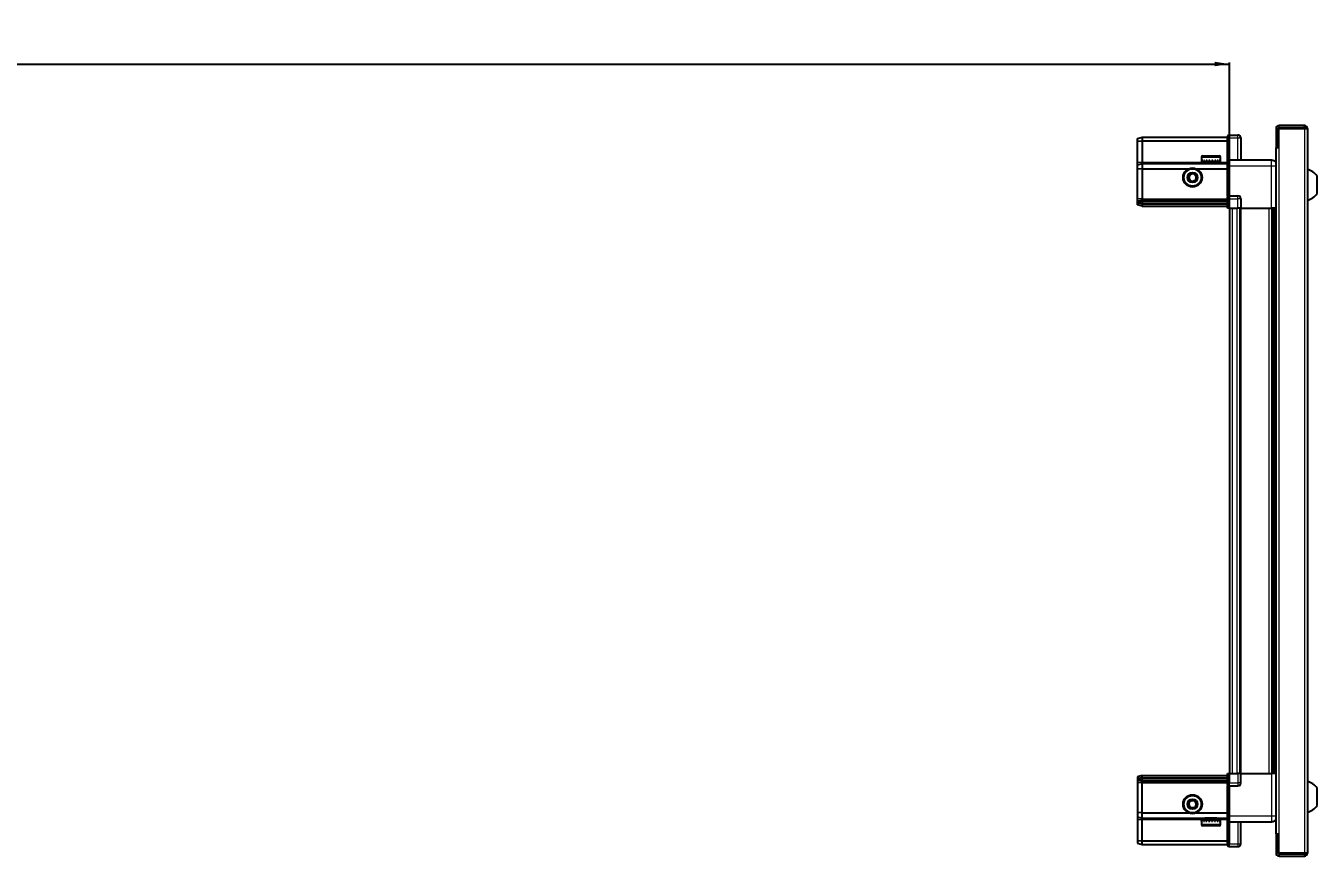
# Model space of a CAD drawing. Header units: millimetres. Extents: x 834 to 4868, y -1009 to 1864.
# Drawn here: x 2988 to 3870, y 1227 to 1794 of the extents above; entities that cross this region are included whole.
import ezdxf

# ---------------------------------------------------------------- set-up
doc = ezdxf.new("R2010")
doc.units = ezdxf.units.MM
doc.layers.add('FORMAT', color=7, linetype='Continuous')
doc.styles.add('SLDTEXTSTYLE0', font='TXT', dxfattribs={"width": 0.75})
doc.dimstyles.new('SLDDIMSTYLE0', dxfattribs={"dimtxt": 20, "dimasz": 10, "dimexe": 0, "dimexo": 0.0625, "dimgap": 5, "dimtad": 2, "dimdec": 1, "dimrnd": 1e-09, "dimzin": 12, "dimdsep": 46, "dimtxsty": 'SLDTEXTSTYLE0', "dimsah": 1, "dimcen": 0.09, "dimadec": 0, "dimazin": 3, "dimtfac": 1, "dimtofl": 0, "dimtmove": 0, "dimatfit": 3, "dimfxl": 0, "dimfrac": 2, "dimtolj": 1, "dimtzin": 12, "dimarcsym": 0})

# ---------------------------------------------------------------- blocks, each defined once
blk = doc.blocks.new('_D_4')
at = {"layer": 'FORMAT'}
for p, q in [((1910.07, 1669.77), (1910.07, 1769.26)), ((1910.07, 1768.26), (3810.07, 1768.26)), ((3810.07, 1669.77), (3810.07, 1769.26))]:
    blk.add_line(p, q, dxfattribs=at)
for points in [[(1910.07, 1768.26), (1920.07, 1766.72), (1920.07, 1769.8)], [(3810.07, 1768.26), (3800.07, 1769.8), (3800.07, 1766.72)]]:
    blk.add_solid(points, dxfattribs=at)
at = {"layer": 'FORMAT', "insert": (2830.51, 1794.04), "char_height": 20, "attachment_point": 1, "style": 'SLDTEXTSTYLE0'}
blk.add_mtext('1900', dxfattribs=at)

msp = doc.modelspace()

# ---------------------------------------------------------------- linework, layer by layer
at = {"color": 7, "linetype": 'Continuous', "lineweight": 25}
for p, q in [((3809.59, 1719.76), (3808.72, 1719.26)), ((3809.59, 1719.76), (3808.72, 1719.26)), ((3809.92, 1719.76), (3809.59, 1719.76)), ((3809.92, 1719.76), (3809.59, 1719.76)), ((3809.92, 1717.76), (3809.92, 1719.76)), ((3809.92, 1719.76), (3809.92, 1719.76)), ((3809.92, 1719.76), (3815.92, 1719.76)), ((3841.92, 1724.16), (3841.92, 1711.76)), ((3843.42, 1724.16), (3843.42, 1711.76)), ((3843.92, 1711.26), (3843.92, 1724.16)), ((3843.92, 1724.16), (3861.32, 1724.16)), ((3861.32, 1726.26), (3844.02, 1726.26)), ((3861.32, 1724.76), (3844.02, 1724.76)), ((3861.32, 1724.76), (3861.32, 1726.26)), ((3861.32, 1724.16), (3863.42, 1724.16)), ((3863.42, 1724.16), (3863.42, 1229.36)), ((3747.42, 1717.45), (3750.42, 1718.26)), ((3747.42, 1715.6), (3747.42, 1717.45)), ((3747.42, 1715.6), (3750.42, 1715.76)), ((3747.42, 1701.26), (3747.42, 1715.6)), ((3750.42, 1718.26), (3750.42, 1715.76)), ((3750.42, 1718.26), (3808.72, 1718.26)), ((3750.42, 1715.76), (3750.42, 1701.26)), ((3750.42, 1715.76), (3808.72, 1715.76)), ((3808.72, 1719.26), (3808.72, 1717.76)), ((3808.72, 1702.96), (3808.72, 1717.76)), ((3809.92, 1717.76), (3809.92, 1702.96)), ((3817.92, 1717.76), (3817.92, 1702.76)), ((3841.82, 1711.26), (3841.82, 1242.26)), ((3841.82, 1711.26), (3843.92, 1711.26)), ((3841.92, 1711.76), (3843.42, 1711.76)), ((3790.92, 1704.66), (3790.92, 1701.76)), ((3791.08, 1702.26), (3790.96, 1702.26)), ((3790.96, 1702.26), (3790.96, 1701.76)), ((3791.08, 1702.26), (3791.08, 1701.76)), ((3791.83, 1702.26), (3791.49, 1702.26)), ((3791.49, 1702.26), (3791.49, 1701.76)), ((3791.72, 1705.46), (3803.12, 1705.46)), ((3791.83, 1702.26), (3791.83, 1701.76)), ((3793.12, 1702.26), (3792.6, 1702.26)), ((3792.6, 1702.26), (3792.6, 1701.76)), ((3793.12, 1702.26), (3793.12, 1701.76)), ((3794.84, 1702.26), (3794.18, 1702.26)), ((3794.18, 1702.26), (3794.18, 1701.76)), ((3794.84, 1702.26), (3794.84, 1701.76)), ((3796.81, 1702.26), (3796.08, 1702.26)), ((3796.08, 1702.26), (3796.08, 1701.76)), ((3796.51, 1702.26), (3796.51, 1701.76)), ((3796.81, 1702.26), (3796.81, 1701.76)), ((3798.84, 1702.26), (3798.11, 1702.26)), ((3798.11, 1702.26), (3798.11, 1701.76)), ((3798.38, 1702.26), (3798.38, 1701.76)), ((3798.84, 1702.26), (3798.84, 1701.76)), ((3800.73, 1702.26), (3800.08, 1702.26)), ((3800.08, 1702.26), (3800.08, 1701.76)), ((3800.73, 1702.26), (3800.73, 1701.76)), ((3802.3, 1702.26), (3801.78, 1702.26)), ((3801.78, 1702.26), (3801.78, 1701.76)), ((3802.3, 1702.26), (3802.3, 1701.76)), ((3803.39, 1702.26), (3803.06, 1702.26)), ((3803.06, 1702.26), (3803.06, 1701.76)), ((3803.39, 1702.26), (3803.39, 1701.76)), ((3803.89, 1702.26), (3803.78, 1702.26)), ((3803.78, 1702.26), (3803.78, 1701.76)), ((3803.89, 1702.26), (3803.89, 1701.76)), ((3803.92, 1701.76), (3803.92, 1704.66)), ((3808.72, 1702.76), (3808.72, 1702.96)), ((3809.92, 1702.76), (3808.72, 1702.76)), ((3808.72, 1698.76), (3808.72, 1702.76)), ((3809.92, 1702.96), (3809.92, 1702.76)), ((3809.92, 1702.76), (3809.92, 1698.76)), ((3809.92, 1702.76), (3838.92, 1702.76)), ((3747.42, 1699.45), (3747.42, 1701.26)), ((3747.42, 1699.45), (3750.42, 1700.26)), ((3747.42, 1696.42), (3747.42, 1699.45)), ((3750.42, 1696.76), (3747.42, 1696.42)), ((3747.42, 1676.26), (3747.42, 1696.42)), ((3750.42, 1701.26), (3750.42, 1700.26)), ((3750.42, 1700.26), (3750.42, 1696.76)), ((3750.42, 1700.26), (3808.72, 1700.26)), ((3750.42, 1696.76), (3750.42, 1676.26)), ((3750.42, 1696.76), (3782.42, 1696.76)), ((3787.42, 1696.76), (3808.72, 1696.76)), ((3790.92, 1701.76), (3790.96, 1701.76)), ((3790.96, 1701.76), (3791.08, 1701.76)), ((3791.08, 1701.76), (3791.49, 1701.76)), ((3791.49, 1701.76), (3791.83, 1701.76)), ((3791.83, 1701.76), (3792.6, 1701.76)), ((3792.6, 1701.76), (3793.12, 1701.76)), ((3793.02, 1701.76), (3793.02, 1701.66)), ((3793.02, 1701.66), (3801.82, 1701.66)), ((3793.12, 1701.76), (3794.18, 1701.76)), ((3793.42, 1701.26), (3794.11, 1700.77)), ((3793.42, 1701.26), (3801.42, 1701.26)), ((3794.11, 1700.77), (3793.42, 1700.29)), ((3793.42, 1700.29), (3793.42, 1700.26)), ((3793.42, 1700.29), (3801.42, 1700.29)), ((3794.11, 1700.77), (3800.73, 1700.77)), ((3794.18, 1701.76), (3794.84, 1701.76)), ((3794.84, 1701.76), (3796.08, 1701.76)), ((3796.08, 1701.76), (3796.51, 1701.76)), ((3796.81, 1701.76), (3798.11, 1701.76)), ((3798.38, 1701.76), (3798.84, 1701.76)), ((3798.84, 1701.76), (3800.08, 1701.76)), ((3800.08, 1701.76), (3800.73, 1701.76)), ((3800.73, 1701.76), (3801.78, 1701.76)), ((3800.73, 1700.77), (3801.42, 1701.26)), ((3801.42, 1700.29), (3800.73, 1700.77)), ((3801.42, 1700.26), (3801.42, 1700.29)), ((3801.78, 1701.76), (3802.3, 1701.76)), ((3801.82, 1701.66), (3801.82, 1701.76)), ((3802.3, 1701.76), (3803.06, 1701.76)), ((3803.06, 1701.76), (3803.39, 1701.76)), ((3803.39, 1701.76), (3803.78, 1701.76)), ((3803.78, 1701.76), (3803.89, 1701.76)), ((3803.89, 1701.76), (3803.92, 1701.76)), ((3808.72, 1678.46), (3808.72, 1698.76)), ((3809.92, 1698.76), (3809.92, 1678.46)), ((3870.02, 1679.76), (3870.02, 1691.76)), ((3747.42, 1674.45), (3747.42, 1676.26)), ((3750.42, 1676.26), (3750.42, 1675.26)), ((3808.72, 1678.26), (3808.72, 1678.46)), ((3809.92, 1678.26), (3808.72, 1678.26)), ((3808.72, 1678.26), (3808.72, 1677.58)), ((3808.72, 1669.76), (3808.72, 1677.58)), ((3809.59, 1676.26), (3809.59, 1669.76)), ((3809.92, 1678.46), (3809.92, 1678.26)), ((3809.92, 1676.26), (3809.92, 1678.26)), ((3809.92, 1678.26), (3815.92, 1678.26)), ((3809.92, 1676.26), (3809.92, 1678.26)), ((3809.92, 1676.26), (3809.92, 1669.76)), ((3817.92, 1676.26), (3817.92, 1669.76)), ((3750.42, 1675.26), (3747.42, 1674.45)), ((3747.42, 1673.71), (3747.42, 1674.45)), ((3750.42, 1674.26), (3747.42, 1673.71)), ((3747.42, 1673.21), (3747.42, 1673.71)), ((3750.42, 1672.76), (3747.42, 1673.21)), ((3747.42, 1672.06), (3747.42, 1673.21)), ((3750.42, 1671.26), (3747.42, 1672.06)), ((3750.42, 1675.26), (3750.42, 1674.26)), ((3750.42, 1675.26), (3808.72, 1675.26)), ((3750.42, 1674.26), (3750.42, 1672.76)), ((3750.42, 1674.26), (3808.72, 1674.26)), ((3750.42, 1672.76), (3808.72, 1672.76)), ((3750.42, 1672.76), (3750.42, 1671.26)), ((3750.42, 1671.26), (3808.72, 1671.26)), ((3809.59, 1669.76), (3808.72, 1669.76)), ((3809.92, 1669.76), (3809.59, 1669.76)), ((3809.92, 1669.76), (3815.92, 1669.76)), ((3810.07, 1669.76), (3810.07, 1283.76)), ((3817.92, 1669.76), (3815.92, 1669.76)), ((3817.27, 1669.76), (3817.27, 1283.76)), ((3817.92, 1669.76), (3838.92, 1669.76)), ((3839.94, 1283.76), (3839.94, 1669.76)), ((3839.98, 1283.76), (3839.98, 1669.76)), ((3841.77, 1669.76), (3841.77, 1283.76)), ((3750.42, 1282.26), (3747.42, 1281.45)), ((3747.42, 1281.45), (3747.42, 1280.3)), ((3750.42, 1280.76), (3747.42, 1280.3)), ((3747.42, 1280.3), (3747.42, 1279.8)), ((3750.42, 1279.26), (3747.42, 1279.8)), ((3747.42, 1279.8), (3747.42, 1279.06)), ((3750.42, 1278.26), (3747.42, 1279.06)), ((3747.42, 1279.06), (3747.42, 1277.26)), ((3750.42, 1280.76), (3750.42, 1282.26)), ((3750.42, 1282.26), (3808.72, 1282.26)), ((3750.42, 1280.76), (3808.72, 1280.76)), ((3750.42, 1279.26), (3750.42, 1280.76)), ((3750.42, 1279.26), (3808.72, 1279.26)), ((3750.42, 1278.26), (3750.42, 1279.26)), ((3808.72, 1275.93), (3808.72, 1283.76)), ((3808.72, 1283.76), (3809.59, 1283.76)), ((3809.59, 1283.76), (3809.59, 1283.76)), ((3809.59, 1283.76), (3809.59, 1277.26)), ((3809.92, 1283.76), (3809.59, 1283.76)), ((3809.92, 1283.76), (3809.92, 1277.26)), ((3809.92, 1283.76), (3809.92, 1283.76)), ((3809.92, 1283.76), (3815.92, 1283.76)), ((3809.92, 1283.76), (3809.92, 1277.26)), ((3817.92, 1283.76), (3815.92, 1283.76)), ((3817.92, 1277.26), (3817.92, 1283.76)), ((3817.92, 1283.76), (3838.92, 1283.76)), ((3747.42, 1277.26), (3747.42, 1257.09)), ((3750.42, 1278.26), (3808.72, 1278.26)), ((3750.42, 1277.26), (3750.42, 1278.26)), ((3750.42, 1256.76), (3750.42, 1277.26)), ((3808.72, 1275.93), (3808.72, 1275.26)), ((3809.92, 1275.26), (3808.72, 1275.26)), ((3808.72, 1275.06), (3808.72, 1275.26)), ((3808.72, 1254.76), (3808.72, 1275.06)), ((3809.92, 1275.26), (3809.92, 1277.26)), ((3809.92, 1275.26), (3809.92, 1275.06)), ((3809.92, 1275.26), (3815.92, 1275.26)), ((3809.92, 1275.06), (3809.92, 1254.76)), ((3870.02, 1261.76), (3870.02, 1273.76)), ((3750.42, 1256.76), (3747.42, 1257.09)), ((3747.42, 1257.09), (3747.42, 1254.06)), ((3747.42, 1254.06), (3750.42, 1253.26)), ((3747.42, 1254.06), (3747.42, 1252.26)), ((3747.42, 1252.26), (3747.42, 1237.91)), ((3750.42, 1256.76), (3782.42, 1256.76)), ((3750.42, 1253.26), (3750.42, 1256.76)), ((3750.42, 1253.26), (3808.72, 1253.26)), ((3750.42, 1252.26), (3750.42, 1253.26)), ((3750.42, 1237.76), (3750.42, 1252.26)), ((3787.42, 1256.76), (3808.72, 1256.76)), ((3793.42, 1253.26), (3793.42, 1253.22)), ((3793.42, 1253.22), (3794.11, 1252.74)), ((3801.42, 1253.22), (3793.42, 1253.22)), ((3794.11, 1252.74), (3793.42, 1252.26)), ((3801.42, 1252.26), (3793.42, 1252.26)), ((3800.73, 1252.74), (3794.11, 1252.74)), ((3800.73, 1252.74), (3801.42, 1253.22)), ((3801.42, 1252.26), (3800.73, 1252.74)), ((3801.42, 1253.22), (3801.42, 1253.26)), ((3808.72, 1250.76), (3808.72, 1254.76)), ((3809.92, 1254.76), (3809.92, 1250.76)), ((3790.92, 1251.76), (3790.92, 1248.86)), ((3790.94, 1251.76), (3790.92, 1251.76)), ((3790.94, 1251.26), (3790.94, 1251.76)), ((3791.04, 1251.76), (3790.94, 1251.76)), ((3790.94, 1251.26), (3791.04, 1251.26)), ((3791.04, 1251.26), (3791.04, 1251.76)), ((3791.41, 1251.76), (3791.04, 1251.76)), ((3791.41, 1251.26), (3791.41, 1251.76)), ((3791.73, 1251.76), (3791.41, 1251.76)), ((3791.41, 1251.26), (3791.73, 1251.26)), ((3803.12, 1248.06), (3791.72, 1248.06)), ((3791.73, 1251.26), (3791.73, 1251.76)), ((3792.47, 1251.76), (3791.73, 1251.76)), ((3792.47, 1251.26), (3792.47, 1251.76)), ((3792.97, 1251.76), (3792.47, 1251.76)), ((3792.47, 1251.26), (3792.97, 1251.26)), ((3792.97, 1251.26), (3792.97, 1251.76)), ((3794.01, 1251.76), (3792.97, 1251.76)), ((3793.02, 1251.86), (3793.02, 1251.76)), ((3801.82, 1251.86), (3793.02, 1251.86)), ((3794.01, 1251.26), (3794.01, 1251.76)), ((3794.66, 1251.76), (3794.01, 1251.76)), ((3794.01, 1251.26), (3794.66, 1251.26)), ((3794.66, 1251.26), (3794.66, 1251.76)), ((3795.89, 1251.76), (3794.66, 1251.76)), ((3795.89, 1251.26), (3795.89, 1251.76)), ((3796.38, 1251.76), (3795.89, 1251.76)), ((3795.89, 1251.26), (3796.61, 1251.26)), ((3796.38, 1251.26), (3796.38, 1251.76)), ((3796.61, 1251.26), (3796.61, 1251.76)), ((3797.91, 1251.76), (3796.61, 1251.76)), ((3797.91, 1251.26), (3797.91, 1251.76)), ((3797.91, 1251.26), (3798.64, 1251.26)), ((3798.25, 1251.26), (3798.25, 1251.76)), ((3798.64, 1251.76), (3798.25, 1251.76)), ((3798.64, 1251.26), (3798.64, 1251.76)), ((3799.89, 1251.76), (3798.64, 1251.76)), ((3799.89, 1251.26), (3799.89, 1251.76)), ((3800.56, 1251.76), (3799.89, 1251.76)), ((3799.89, 1251.26), (3800.56, 1251.26)), ((3800.56, 1251.26), (3800.56, 1251.76)), ((3801.63, 1251.76), (3800.56, 1251.76)), ((3801.63, 1251.26), (3801.63, 1251.76)), ((3802.16, 1251.76), (3801.63, 1251.76)), ((3801.63, 1251.26), (3802.16, 1251.26)), ((3801.82, 1251.76), (3801.82, 1251.86)), ((3802.16, 1251.26), (3802.16, 1251.76)), ((3802.95, 1251.76), (3802.16, 1251.76)), ((3802.95, 1251.26), (3802.95, 1251.76)), ((3803.3, 1251.76), (3802.95, 1251.76)), ((3802.95, 1251.26), (3803.3, 1251.26)), ((3803.3, 1251.26), (3803.3, 1251.76)), ((3803.74, 1251.76), (3803.3, 1251.76)), ((3803.74, 1251.26), (3803.74, 1251.76)), ((3803.87, 1251.76), (3803.74, 1251.76)), ((3803.74, 1251.26), (3803.87, 1251.26)), ((3803.87, 1251.26), (3803.87, 1251.76)), ((3803.92, 1251.76), (3803.87, 1251.76)), ((3803.92, 1248.86), (3803.92, 1251.76)), ((3809.92, 1250.76), (3808.72, 1250.76)), ((3808.72, 1250.56), (3808.72, 1250.76)), ((3808.72, 1235.76), (3808.72, 1250.56)), ((3809.92, 1250.76), (3809.92, 1250.56)), ((3809.92, 1250.76), (3838.92, 1250.76)), ((3809.92, 1250.56), (3809.92, 1235.76)), ((3809.92, 1250.56), (3809.92, 1235.76)), ((3817.92, 1235.76), (3817.92, 1250.76)), ((3747.42, 1237.91), (3750.42, 1237.76)), ((3747.42, 1237.91), (3747.42, 1236.06)), ((3747.42, 1236.06), (3750.42, 1235.26)), ((3750.42, 1237.76), (3808.72, 1237.76)), ((3750.42, 1235.26), (3750.42, 1237.76)), ((3750.42, 1235.26), (3808.72, 1235.26)), ((3808.72, 1235.76), (3808.72, 1234.26)), ((3809.92, 1233.76), (3809.92, 1235.76)), ((3843.92, 1242.26), (3841.82, 1242.26)), ((3841.92, 1241.76), (3841.92, 1229.36)), ((3841.92, 1241.76), (3843.42, 1241.76)), ((3843.42, 1241.76), (3843.42, 1229.36)), ((3843.92, 1229.36), (3843.92, 1242.26)), ((3808.72, 1234.26), (3809.59, 1233.76)), ((3809.92, 1233.76), (3809.59, 1233.76)), ((3809.92, 1233.76), (3815.92, 1233.76)), ((3861.32, 1229.36), (3843.92, 1229.36)), ((3844.02, 1228.76), (3861.32, 1228.76)), ((3844.02, 1227.26), (3861.32, 1227.26)), ((3863.42, 1229.36), (3861.32, 1229.36)), ((3861.32, 1228.76), (3861.32, 1227.26))]:
    msp.add_line(p, q, dxfattribs=at)
at = {"color": 8, "linetype": 'Continuous', "lineweight": 18}
for p, q in [((3815.92, 1717.76), (3815.92, 1719.76)), ((3843.42, 1724.16), (3841.92, 1724.16)), ((3844.02, 1724.76), (3844.02, 1726.26)), ((3861.32, 1724.16), (3861.32, 1229.36)), ((3809.92, 1717.76), (3808.72, 1717.76)), ((3809.92, 1717.76), (3815.92, 1717.76)), ((3815.92, 1702.76), (3815.92, 1717.76)), ((3815.92, 1717.76), (3817.92, 1717.76)), ((3843.92, 1711.26), (3843.92, 1242.26)), ((3790.92, 1704.66), (3803.92, 1704.66)), ((3808.72, 1702.96), (3809.92, 1702.96)), ((3747.42, 1701.26), (3750.42, 1701.26)), ((3750.42, 1701.26), (3793.42, 1701.26)), ((3801.42, 1701.26), (3808.72, 1701.26)), ((3809.92, 1698.76), (3808.72, 1698.76)), ((3809.92, 1698.76), (3838.92, 1698.76)), ((3838.92, 1669.76), (3838.92, 1698.76)), ((3750.42, 1676.26), (3747.42, 1676.26)), ((3750.42, 1676.26), (3808.72, 1676.26)), ((3808.72, 1678.46), (3809.92, 1678.46)), ((3809.92, 1676.26), (3809.59, 1676.26)), ((3809.92, 1676.26), (3815.92, 1676.26)), ((3815.92, 1676.26), (3815.92, 1678.26)), ((3815.92, 1669.76), (3815.92, 1676.26)), ((3817.92, 1676.26), (3815.92, 1676.26)), ((3812.07, 1669.76), (3812.07, 1283.76)), ((3815.27, 1669.76), (3815.27, 1283.76)), ((3817.92, 1669.76), (3817.92, 1283.76)), ((3837.32, 1283.76), (3837.32, 1669.76)), ((3838.74, 1669.76), (3838.74, 1283.76)), ((3841.18, 1283.76), (3841.18, 1669.76)), ((3809.92, 1283.76), (3809.59, 1283.76)), ((3815.92, 1283.76), (3815.92, 1277.26)), ((3838.92, 1283.76), (3838.92, 1254.76)), ((3750.42, 1277.26), (3747.42, 1277.26)), ((3750.42, 1277.26), (3808.72, 1277.26)), ((3809.92, 1275.06), (3808.72, 1275.06)), ((3809.92, 1277.26), (3809.59, 1277.26)), ((3809.92, 1277.26), (3815.92, 1277.26)), ((3817.92, 1277.26), (3815.92, 1277.26)), ((3815.92, 1277.26), (3815.92, 1275.26)), ((3747.42, 1252.26), (3750.42, 1252.26)), ((3750.42, 1252.26), (3793.42, 1252.26)), ((3801.42, 1252.26), (3808.72, 1252.26)), ((3809.92, 1254.76), (3808.72, 1254.76)), ((3809.92, 1254.76), (3838.92, 1254.76)), ((3803.92, 1248.86), (3790.92, 1248.86)), ((3809.92, 1250.56), (3808.72, 1250.56)), ((3815.92, 1250.76), (3815.92, 1235.76)), ((3809.92, 1235.76), (3808.72, 1235.76)), ((3809.92, 1235.76), (3815.92, 1235.76)), ((3815.92, 1235.76), (3817.92, 1235.76)), ((3815.92, 1235.76), (3815.92, 1233.76)), ((3843.42, 1229.36), (3841.92, 1229.36)), ((3844.02, 1228.76), (3844.02, 1227.26))]:
    msp.add_line(p, q, dxfattribs=at)
at = {"color": 7, "linetype": 'Continuous', "lineweight": 25}
for centre, radius in [((3784.92, 1690.76), 6.5), ((3784.92, 1690.76), 3.46), ((3784.92, 1262.76), 6.5), ((3784.92, 1262.76), 3.46)]:
    msp.add_circle(centre, radius, dxfattribs=at)
at = {"color": 8, "linetype": 'Continuous', "lineweight": 18}
for centre in [(3784.92, 1690.76), (3784.92, 1262.76)]:
    msp.add_circle(centre, 5.7, dxfattribs=at)
at = {"color": 7, "linetype": 'Continuous', "lineweight": 25}
for centre, radius, start, end in [((3815.92, 1717.76), 2, 0, 90), ((3844.02, 1724.16), 2.1, 90, 180), ((3844.02, 1724.16), 0.6, 90, 180), ((3861.32, 1724.16), 2.1, 0, 90), ((3861.32, 1724.16), 0.6, 0, 90), ((3791.72, 1704.66), 0.8, 90, 180), ((3803.12, 1704.66), 0.8, 0, 90), ((3784.92, 1690.76), 2.5, 60.74103, 120.74103), ((3793.02, 1701.26), 0.4, 0, 90), ((3801.82, 1701.26), 0.4, 90, 180), ((3860.4, 1684.73), 11.91, 36.1266, 75.29965), ((3784.92, 1690.76), 2.5, 120.74103, 180.74103), ((3784.92, 1690.76), 2.5, 180.74103, 240.74103), ((3784.92, 1690.76), 2.5, 240.74103, 300.74103), ((3784.92, 1690.76), 2.5, 0.74103, 60.74103), ((3784.92, 1690.76), 2.5, 300.74103, 0.74103), ((3815.92, 1676.26), 2, 0, 90), ((3860.4, 1686.78), 11.91, 284.70035, 323.8734), ((3815.92, 1277.26), 2, 270, 0), ((3860.4, 1266.73), 11.91, 36.1266, 75.29965), ((3784.92, 1262.76), 2.5, 155.91157, 215.91157), ((3784.92, 1262.76), 2.5, 95.91157, 155.91157), ((3784.92, 1262.76), 2.5, 215.91157, 275.91157), ((3784.92, 1262.76), 2.5, 35.91157, 95.91157), ((3784.92, 1262.76), 2.5, 275.91157, 335.91157), ((3784.92, 1262.76), 2.5, 335.91157, 35.91157), ((3860.4, 1268.78), 11.91, 284.70035, 323.8734), ((3793.02, 1252.26), 0.4, 270, 0), ((3801.82, 1252.26), 0.4, 180, 270), ((3791.72, 1248.86), 0.8, 180, 270), ((3803.12, 1248.86), 0.8, 270, 0), ((3815.92, 1235.76), 2, 270, 0), ((3844.02, 1229.36), 2.1, 180, 270), ((3844.02, 1229.36), 0.6, 180, 270), ((3861.32, 1229.36), 2.1, 270, 0), ((3861.32, 1229.36), 0.6, 270, 0)]:
    msp.add_arc(centre, radius, start, end, dxfattribs=at)
for centre, start_param, end_param in [((3806.12, 1676.26), 0, 0.722734), ((3806.12, 1277.26), 5.560451, 6.283185)]:
    msp.add_ellipse(centre, major_axis=(3.46, 0), ratio=0.57735, start_param=start_param, end_param=end_param, dxfattribs=at)
for points, knots in [([(3838.92, 1702.76), (3839.36, 1702.71), (3840.04, 1702.64), (3840.85, 1702.2), (3841.41, 1701.76), (3841.68, 1701.39), (3841.82, 1701.21)], [0, 0, 0, 0, 0.3842982, 0.5911726, 0.8024372, 1, 1, 1, 1]), ([(3782.4, 1692.17), (3782.84, 1692.43), (3783.67, 1692.92), (3784.5, 1693.42), (3784.88, 1693.64)], [0, 0, 0, 0, 0.534686, 1, 1, 1, 1]), ([(3784.88, 1693.64), (3785.33, 1693.39), (3786.17, 1692.92), (3787.01, 1692.45), (3787.4, 1692.23)], [0, 0, 0, 0, 0.534686, 1, 1, 1, 1]), ([(3782.44, 1689.28), (3782.44, 1689.41), (3782.43, 1690), (3782.42, 1691), (3782.41, 1691.82), (3782.4, 1692.17)], [0, 0, 0, 0, 0.133125, 0.637099, 1, 1, 1, 1]), ([(3784.96, 1687.87), (3784.51, 1688.12), (3783.67, 1688.59), (3782.83, 1689.06), (3782.44, 1689.28)], [0, 0, 0, 0, 0.534686, 1, 1, 1, 1]), ([(3787.44, 1689.35), (3786.99, 1689.08), (3786.17, 1688.59), (3785.34, 1688.1), (3784.96, 1687.87)], [0, 0, 0, 0, 0.534686, 1, 1, 1, 1]), ([(3787.4, 1692.23), (3787.4, 1691.89), (3787.42, 1691.06), (3787.43, 1690.07), (3787.44, 1689.47), (3787.44, 1689.35)], [0, 0, 0, 0, 0.362901, 0.866875, 1, 1, 1, 1]), ([(3841.77, 1669.76), (3841.73, 1669.76), (3841.51, 1669.76), (3840.79, 1669.76), (3839.83, 1669.76), (3839.18, 1669.76), (3838.92, 1669.76)], [0, 0, 0, 0, 0.071707, 0.420979, 0.770251, 1, 1, 1, 1]), ([(3841.77, 1283.76), (3841.73, 1283.76), (3841.51, 1283.76), (3840.79, 1283.76), (3839.83, 1283.76), (3839.18, 1283.76), (3838.92, 1283.76)], [0, 0, 0, 0, 0.071707, 0.420979, 0.770251, 1, 1, 1, 1]), ([(3782.05, 1262.46), (3782.26, 1262.93), (3782.65, 1263.81), (3783.04, 1264.69), (3783.23, 1265.1)], [0, 0, 0, 0, 0.534686, 1, 1, 1, 1]), ([(3783.74, 1260.12), (3783.44, 1260.54), (3782.87, 1261.32), (3782.31, 1262.1), (3782.05, 1262.46)], [0, 0, 0, 0, 0.5346859, 1, 1, 1, 1]), ([(3783.23, 1265.1), (3783.57, 1265.13), (3784.39, 1265.22), (3785.38, 1265.32), (3785.97, 1265.38), (3786.1, 1265.39)], [0, 0, 0, 0, 0.362901, 0.866875, 1, 1, 1, 1]), ([(3786.1, 1265.39), (3786.4, 1264.97), (3786.97, 1264.19), (3787.53, 1263.42), (3787.79, 1263.05)], [0, 0, 0, 0, 0.534686, 1, 1, 1, 1]), ([(3787.79, 1263.05), (3787.58, 1262.58), (3787.19, 1261.7), (3786.79, 1260.83), (3786.61, 1260.42)], [0, 0, 0, 0, 0.534686, 1, 1, 1, 1]), ([(3786.61, 1260.42), (3786.49, 1260.41), (3785.89, 1260.34), (3784.9, 1260.24), (3784.08, 1260.16), (3783.74, 1260.12)], [0, 0, 0, 0, 0.133125, 0.637099, 1, 1, 1, 1]), ([(3838.92, 1250.76), (3839.36, 1250.8), (3840.04, 1250.88), (3840.85, 1251.31), (3841.41, 1251.75), (3841.68, 1252.12), (3841.82, 1252.31)], [0, 0, 0, 0, 0.384298, 0.591173, 0.802437, 1, 1, 1, 1])]:
    msp.add_open_spline(points, degree=3, knots=knots, dxfattribs=at)
at = {"color": 8, "linetype": 'Continuous', "lineweight": 18}
for points in [[(3838.92, 1698.76), (3838.92, 1699.28), (3838.92, 1700.33), (3838.92, 1701.65), (3838.92, 1702.58), (3838.92, 1702.7), (3838.92, 1702.76)], [(3838.92, 1254.76), (3838.92, 1254.23), (3838.92, 1253.18), (3838.92, 1251.86), (3838.92, 1250.94), (3838.92, 1250.82), (3838.92, 1250.76)]]:
    msp.add_open_spline(points, degree=3, dxfattribs=at)
for points, knots in [([(3838.92, 1698.76), (3839.36, 1698.76), (3840.04, 1698.76), (3840.85, 1698.76), (3841.41, 1698.76), (3841.68, 1698.76), (3841.82, 1698.76)], [0, 0, 0, 0, 0.384298, 0.591173, 0.802437, 1, 1, 1, 1]), ([(3838.92, 1254.76), (3839.36, 1254.76), (3840.04, 1254.76), (3840.85, 1254.76), (3841.41, 1254.76), (3841.68, 1254.76), (3841.82, 1254.76)], [0, 0, 0, 0, 0.3842982, 0.5911726, 0.8024372, 1, 1, 1, 1])]:
    msp.add_open_spline(points, degree=3, knots=knots, dxfattribs=at)

# ---------------------------------------------------------------- dimensions: what is measured, and where the dimension line sits
at = {"layer": 'FORMAT'}
dim = msp.add_linear_dim(base=(3810.07, 1768.26), p1=(1910.07, 1669.76), p2=(3810.07, 1669.76), angle=0, dimstyle='SLDDIMSTYLE0', dxfattribs=at)
dim.commit()
dim.dimension.update_dxf_attribs({"geometry": '_D_4', "text_midpoint": (2860.07, 1768.26), "dimtype": 160})

doc.saveas('drawing.dxf')
